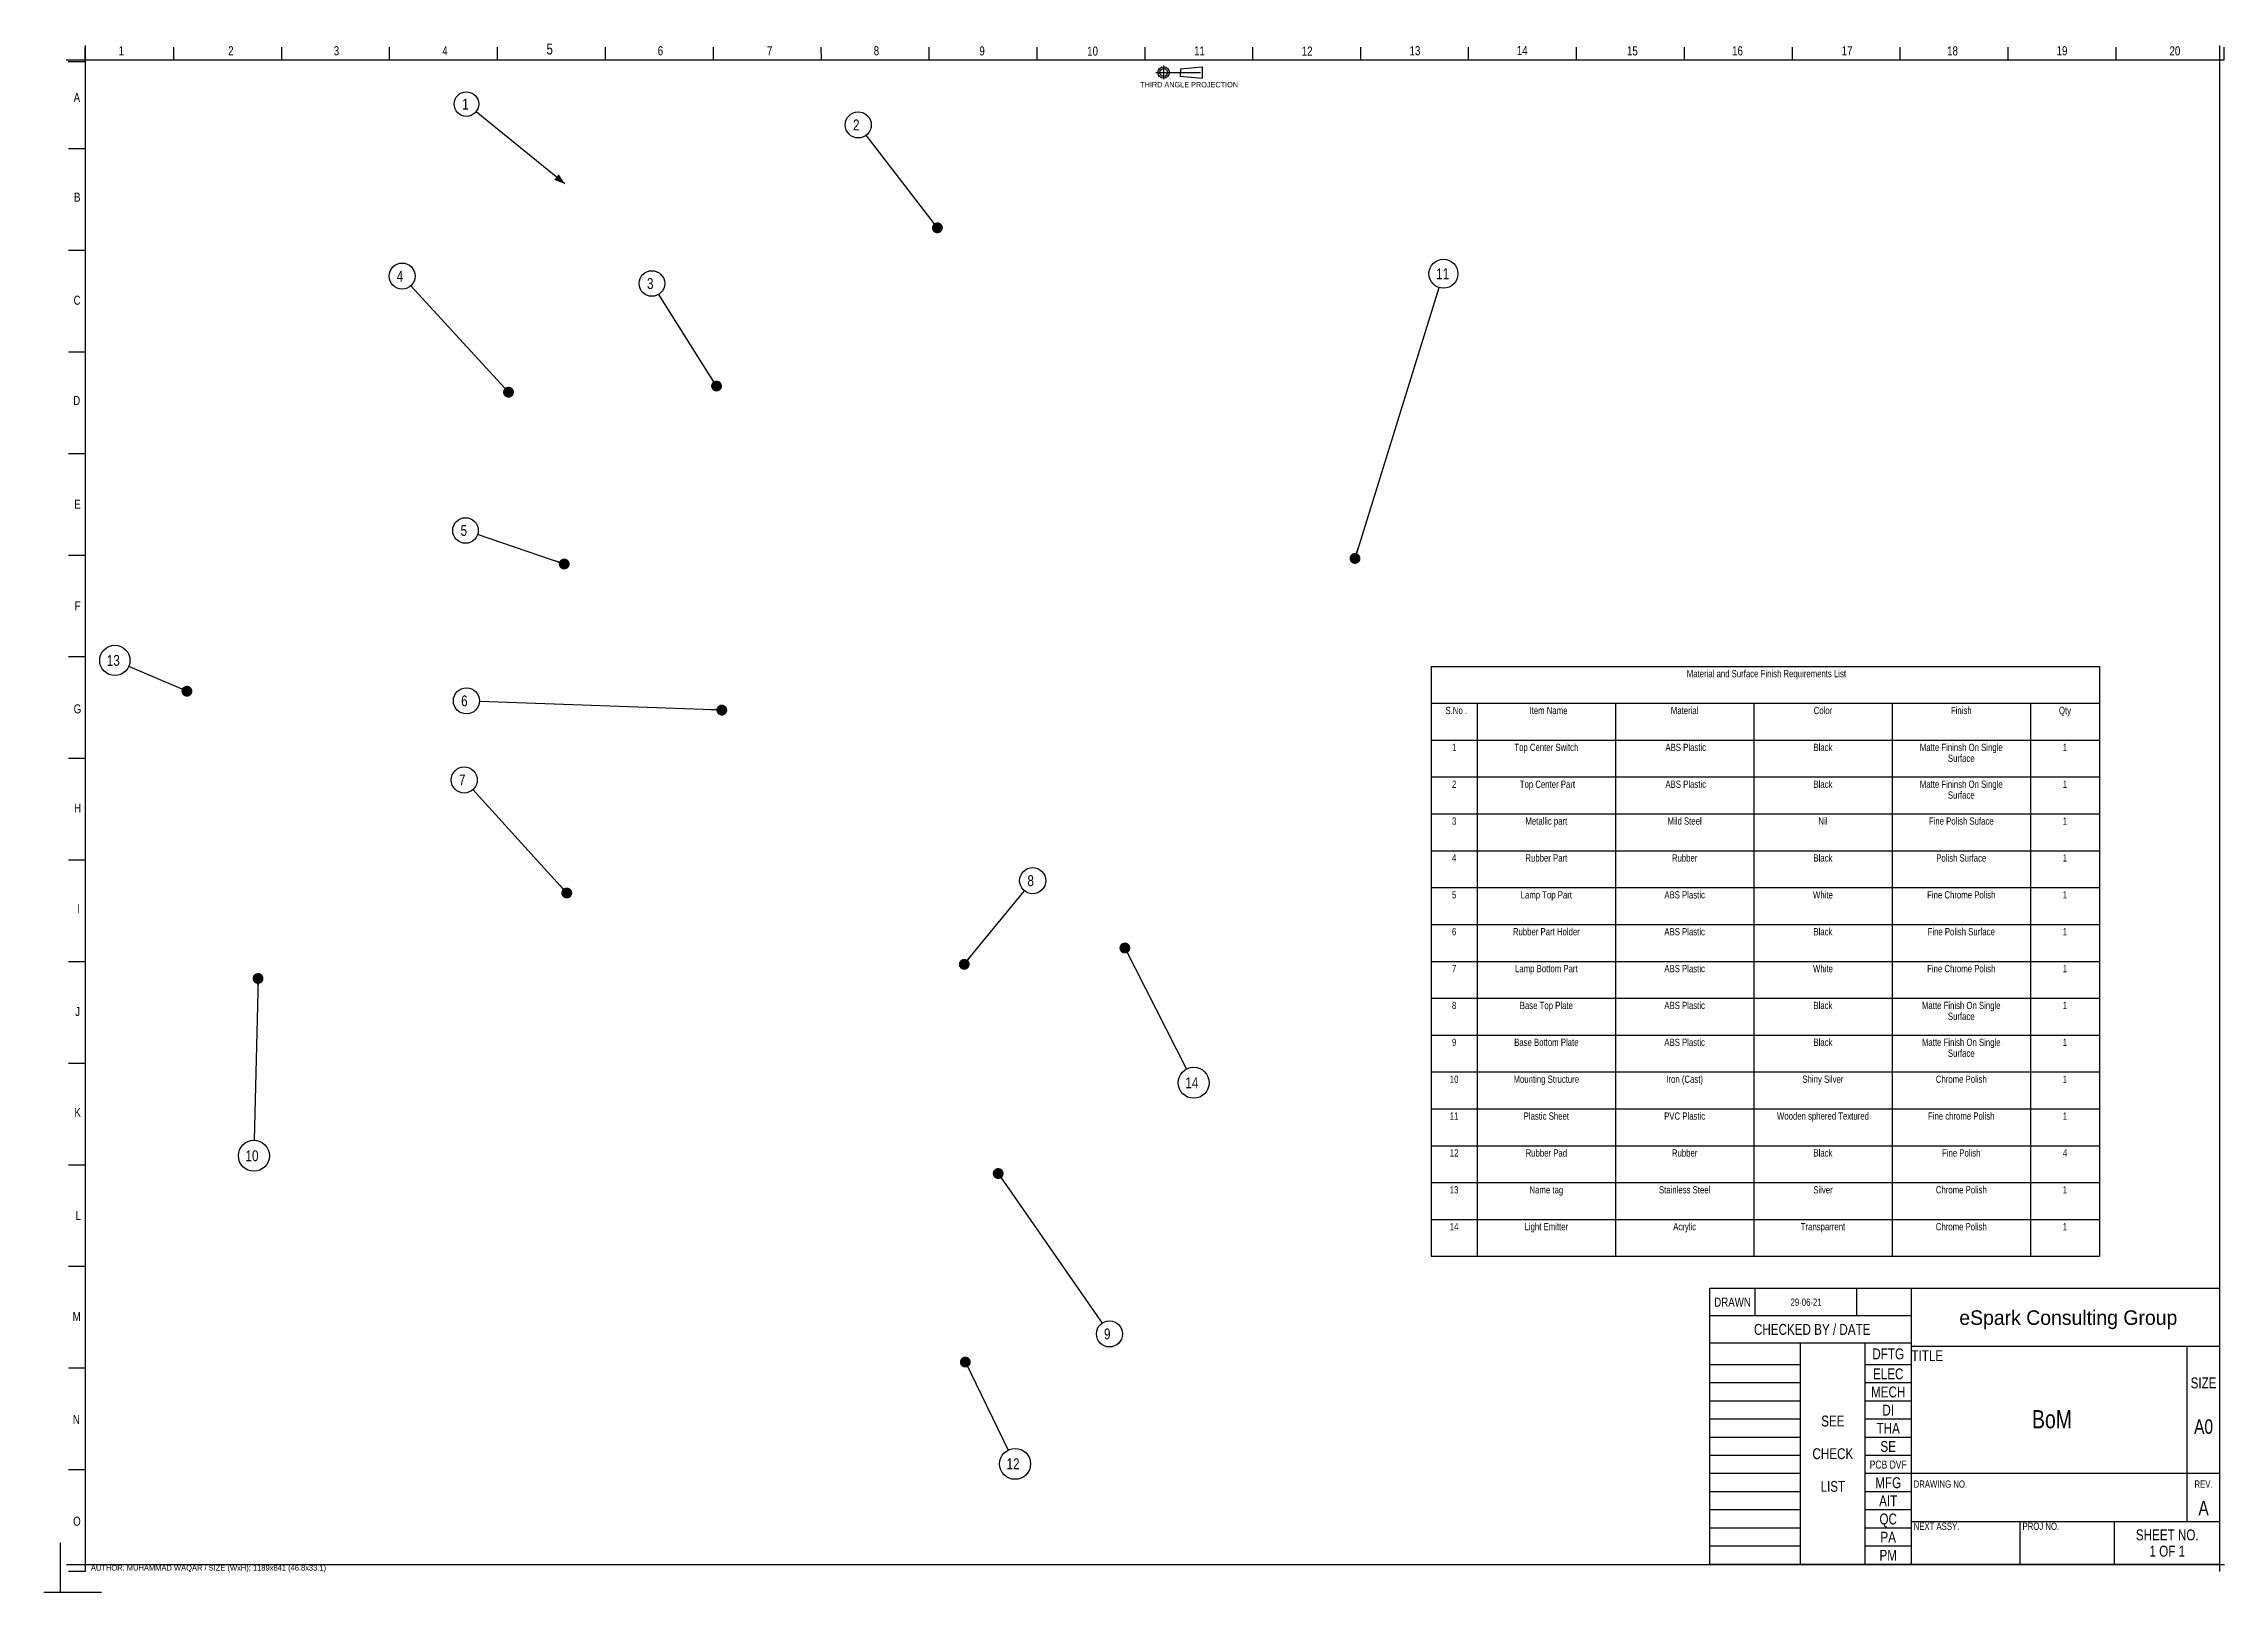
# Model space of a CAD drawing. Header units: millimetres. Extents: x -12 to 1189, y -12 to 842.
import ezdxf

# ---------------------------------------------------------------- set-up
doc = ezdxf.new("R2010")
doc.units = ezdxf.units.MM
doc.header["$LTSCALE"] = 65.395
doc.linetypes.add('CENTER', pattern=[0.6, 0.375, -0.075, 0.075, -0.075])
doc.layers.get('0').update_dxf_attribs({"linetype": 'CONTINUOUS'})
doc.layers.add('DEFAULT_1', color=7, linetype='CENTER')
doc.styles.get("Standard").update_dxf_attribs({"font": 'txt', "width": 0.8})
doc.styles.add('TEXTSTYLE_2', font='cgomgbi.ttf')
doc.styles.add('TEXTSTYLE_3', font='txt', dxfattribs={"width": 0.8})
doc.styles.add('TEXTSTYLE_4', font='schlbk.ttf')
doc.styles.add('TEXTSTYLE_5', font='txt', dxfattribs={"width": 0.8})
doc.dimstyles.get("Standard").update_dxf_attribs({"dimtxt": 6, "dimasz": 6, "dimexe": 5, "dimexo": 4, "dimtad": 0, "dimtih": 1, "dimtoh": 1, "dimdsep": 46, "dimtxsty": 'Standard', "dimblk": '_FILLED', "dimblk1": '_FILLED', "dimblk2": '_FILLED', "dimcen": 0.09, "dimadec": 0, "dimazin": 0, "dimtp": 0.01, "dimtm": 0.01, "dimtfac": 1, "dimtofl": 0, "dimtmove": 0, "dimatfit": 3, "dimldrblk": '_FILLED', "dimfxl": 1, "dimtolj": 1, "dimarcsym": 0})

# ---------------------------------------------------------------- blocks, each defined once
blk = doc.blocks.new('*T16')
at = {"color": 2, "linetype": 'Continuous'}
for p, q in [((170, 23.5), (0, 23.5)), ((0, 0), (0, 23.5)), ((60, 0), (60, 23.5)), ((112, 0), (112, 23.5)), ((170, 0), (170, 23.5)), ((170, 0), (0, 0))]:
    blk.add_line(p, q, dxfattribs=at)
at = {"color": 2, "linetype": 'Continuous', "line_spacing_factor": 0.9}
for s, insert, char_height, width, attachment_point in [(' NEXT ASSY.', (0.0625, 23), 4, 69.142857, 1), (' PROJ NO.', (60.0625, 23), 4, 53.714286, 1), ('SHEET NO.\\P1 OF 1', (141, 19.25), 6, 81.428571, 2)]:
    blk.add_mtext(s, dxfattribs=dict(at, insert=insert, char_height=char_height, width=width, attachment_point=attachment_point))
blk = doc.blocks.new('*T17')
at = {"color": 2, "linetype": 'Continuous'}
for p, q in [((170, 128.5), (0, 128.5)), ((0, 0), (0, 128.5)), ((170, 0), (170, 128.5)), ((170, 96.5), (0, 96.5)), ((152, 0), (152, 96.5)), ((170, 26.5), (0, 26.5)), ((170, 0), (0, 0))]:
    blk.add_line(p, q, dxfattribs=at)
at = {"color": 2, "linetype": 'Continuous', "attachment_point": 2, "line_spacing_factor": 0.9}
for s, insert, char_height, width, style in [(' eSpark Consulting Group', (85, 116.5), 8, 263.09818182, 'TEXTSTYLE_4'), (' BoM', (76, 61.5), 10, 62.66666667, 'TEXTSTYLE_3')]:
    blk.add_mtext(s, dxfattribs=dict(at, insert=insert, char_height=char_height, width=width, style=style))
at = {"color": 2, "linetype": 'Continuous', "line_spacing_factor": 0.9}
for s, insert, char_height, width, attachment_point in [('TITLE', (0.0625, 94.5), 6, 44.57142857, 1), ('SIZE', (161, 79.5), 6, 35.14285714, 2), ('A0', (161, 56.421875), 8, 26.28571429, 2), (' DRAWING NO.', (0.0625, 22.75), 4, 78.66666667, 1), ('REV.', (161, 22.75), 4, 23.23809524, 2), ('A', (161, 11.5), 8, 13.71428571, 2)]:
    blk.add_mtext(s, dxfattribs=dict(at, insert=insert, char_height=char_height, width=width, attachment_point=attachment_point))
blk = doc.blocks.new('*T18')
at = {"color": 2, "linetype": 'Continuous'}
for p, q in [((111, 137), (0, 137)), ((0, 0), (0, 137)), ((111, 0), (111, 137)), ((111, 122), (0, 122)), ((50, 0), (50, 122)), ((85.5, 0), (85.5, 122)), ((50, 110), (0, 110)), ((111, 110), (85.5, 110)), ((50, 100), (0, 100)), ((111, 100), (85.5, 100)), ((50, 90), (0, 90)), ((111, 90), (85.5, 90)), ((50, 80), (0, 80)), ((111, 80), (85.5, 80)), ((50, 70), (0, 70)), ((111, 70), (85.5, 70)), ((50, 60), (0, 60)), ((50, 50), (0, 50)), ((111, 60), (85.5, 60)), ((111, 50), (85.5, 50)), ((50, 40), (0, 40)), ((111, 40), (85.5, 40)), ((50, 30), (0, 30)), ((111, 30), (85.5, 30)), ((50, 20), (0, 20)), ((111, 20), (85.5, 20)), ((50, 10), (0, 10)), ((111, 0), (0, 0)), ((111, 10), (85.5, 10))]:
    blk.add_line(p, q, dxfattribs=at)
at = {"color": 2, "linetype": 'Continuous', "attachment_point": 2, "line_spacing_factor": 0.9}
for s, insert, char_height, width in [(' CHECKED BY / DATE', (55.5, 132.5), 6, 173.4286), ('DFTG', (98.25, 119), 6, 39.1429), ('MECH', (98.25, 98), 6, 38.2857), ('ELEC', (98.25, 108), 6, 34.8571), ('SEE\\P \\PCHECK\\P \\PLIST', (67.75, 82), 6, 47.4286), ('THA', (98.25, 78), 6, 30), ('SE', (98.25, 68), 6, 18), ('PCB DVF', (98.25, 57.2), 4.4, 49.6571), ('AIT', (98.25, 38), 6, 28.2857), ('QC', (98.25, 28), 6, 20.2857), ('PA', (98.25, 18), 6, 19.7143), ('PM', (98.25, 8), 6, 19.7143)]:
    blk.add_mtext(s, dxfattribs=dict(at, insert=insert, char_height=char_height, width=width))
at = {"color": 2, "linetype": 'Continuous', "char_height": 6, "attachment_point": 2, "line_spacing_factor": 0.9, "style": 'TEXTSTYLE_5'}
for s, insert, width in [('DI', (98.25, 88), 19.2), ('MFG', (98.25, 48), 28.8)]:
    blk.add_mtext(s, dxfattribs=dict(at, insert=insert, width=width))
blk = doc.blocks.new('*T19')
at = {"color": 2, "linetype": 'Continuous'}
for p, q in [((111, 15), (0, 15)), ((0, 0), (0, 15)), ((25, 0), (25, 15)), ((81, 0), (81, 15)), ((111, 0), (111, 15)), ((111, 0), (0, 0))]:
    blk.add_line(p, q, dxfattribs=at)
at = {"color": 2, "linetype": 'Continuous', "attachment_point": 2, "line_spacing_factor": 0.9}
for s, insert, char_height, width in [('DRAWN', (12.5, 10), 5, 46.905), ('29-06-21 ', (53, 9.5), 4, 55.238)]:
    blk.add_mtext(s, dxfattribs=dict(at, insert=insert, char_height=char_height, width=width))
blk = doc.blocks.new('*T20')
at = {"color": 2, "linetype": 'Continuous'}
for p, q in [((0, 0), (368.3, 0)), ((0, 0), (0, -325.12)), ((368.3, 0), (368.3, -325.12)), ((0, -20.32), (368.3, -20.32)), ((25.4, -20.32), (25.4, -325.12)), ((101.6, -20.32), (101.6, -325.12)), ((177.8, -20.32), (177.8, -325.12)), ((254, -20.32), (254, -325.12)), ((330.2, -20.32), (330.2, -325.12)), ((0, -40.64), (368.3, -40.64)), ((0, -60.96), (368.3, -60.96)), ((0, -81.28), (368.3, -81.28)), ((0, -101.6), (368.3, -101.6)), ((0, -121.92), (368.3, -121.92)), ((0, -142.24), (368.3, -142.24)), ((0, -162.56), (368.3, -162.56)), ((0, -182.88), (368.3, -182.88)), ((0, -203.2), (368.3, -203.2)), ((0, -223.52), (368.3, -223.52)), ((0, -243.84), (368.3, -243.84)), ((0, -264.16), (368.3, -264.16)), ((0, -284.48), (368.3, -284.48)), ((0, -304.8), (368.3, -304.8)), ((0, -325.12), (368.3, -325.12))]:
    blk.add_line(p, q, dxfattribs=at)
at = {"color": 2, "linetype": 'Continuous', "char_height": 4, "attachment_point": 2, "line_spacing_factor": 0.9}
for s, insert, width in [(' Material and Surface Finish Requirements List', (184.15, -1.984375), 255.04761905), ('  S.No .', (12.7, -22.304375), 47.92380952), ('  Item Name', (63.5, -22.304375), 68.38095238), ('Material', (139.7, -22.304375), 43.42857143), ('Color', (215.9, -22.304375), 28.76190476), ('Finish ', (292.1, -22.304375), 39.04761905), ('Qty', (349.25, -22.304375), 17.9047619), ('1', (12.7, -42.624375), 6.0952381), ('Top Center Switch', (63.5, -42.624375), 99.80952381), (' ABS Plastic', (139.7, -42.624375), 69.14285714), ('Black', (215.9, -42.624375), 28.38095238), ('Matte Fininsh On Single\\PSurface', (292.1, -42.624375), 128.38095238), ('1', (349.25, -42.624375), 6.0952381), ('2', (12.7, -62.944375), 7.80952381), (' Top Center Part', (63.5, -62.944375), 93.9047619), (' ABS Plastic', (139.7, -62.944375), 69.14285714), ('Black', (215.9, -62.944375), 28.38095238), ('Matte Fininsh On Single\\PSurface', (292.1, -62.944375), 128.38095238), ('1', (349.25, -62.944375), 6.0952381), ('3', (12.7, -83.264375), 7.23809524), ('Metallic part', (63.5, -83.264375), 69.14285714), ('Mild Steel', (139.7, -83.264375), 54.85714286), ('Nil', (215.9, -83.264375), 16), ('Fine Polish Suface', (292.1, -83.264375), 100.19047619), ('1', (349.25, -83.264375), 6.0952381), ('4', (12.7, -103.584375), 7.80952381), ('Rubber Part', (63.5, -103.584375), 63.80952381), ('Rubber', (139.7, -103.584375), 35.80952381), ('Black', (215.9, -103.584375), 28.38095238), ('Polish Surface', (292.1, -103.584375), 77.71428571), ('1', (349.25, -103.584375), 6.0952381), ('5', (12.7, -123.904375), 7.23809524), ('Lamp Top Part', (63.5, -123.904375), 78.0952381), ('ABS Plastic', (139.7, -123.904375), 62.85714286), ('White', (215.9, -123.904375), 32.57142857), ('Fine Chrome Polish', (292.1, -123.904375), 103.42857143), ('1', (349.25, -123.904375), 6.0952381), ('6', (12.7, -144.224375), 7.80952381), ('Rubber Part Holder', (63.5, -144.224375), 102.66666667), ('ABS Plastic', (139.7, -144.224375), 62.85714286), ('Black', (215.9, -144.224375), 28.38095238), ('Fine Polish Surface', (292.1, -144.224375), 105.33333333), ('1', (349.25, -144.224375), 6.0952381), ('7', (12.7, -164.544375), 7.80952381), ('Lamp Bottom Part', (63.5, -164.544375), 94.0952381), ('ABS Plastic', (139.7, -164.544375), 62.85714286), ('White', (215.9, -164.544375), 32.57142857), ('Fine Chrome Polish', (292.1, -164.544375), 103.42857143), ('1', (349.25, -164.544375), 6.0952381), ('8', (12.7, -184.864375), 7.80952381), ('Base Top Plate', (63.5, -184.864375), 82.0952381), ('ABS Plastic', (139.7, -184.864375), 62.85714286), ('Black', (215.9, -184.864375), 28.38095238), ('Matte Finish On Single \\PSurface', (292.1, -184.864375), 128.95238095), ('1', (349.25, -184.864375), 6.0952381), ('9', (12.7, -205.184375), 7.80952381), ('Base Bottom Plate', (63.5, -205.184375), 98.0952381), ('ABS Plastic', (139.7, -205.184375), 62.85714286), ('Black', (215.9, -205.184375), 28.38095238), ('Matte Finish On Single \\PSurface', (292.1, -205.184375), 128.95238095), ('1', (349.25, -205.184375), 6.0952381), ('10', (12.7, -225.504375), 12.38095238), ('Mounting Structure', (63.5, -225.504375), 100), ('Iron (Cast)', (139.7, -225.504375), 59.04761905), ('Shiny Silver', (215.9, -225.504375), 65.71428571), ('Chrome Polish', (292.1, -225.504375), 75.80952381), ('1', (349.25, -225.504375), 6.0952381), ('11', (12.7, -245.824375), 10.66666667), ('Plastic Sheet', (63.5, -245.824375), 71.42857143), ('PVC Plastic', (139.7, -245.824375), 63.04761905), ('Wooden sphered Textured', (215.9, -245.824375), 138.0952381), ('Fine chrome Polish ', (292.1, -245.824375), 108.19047619), ('1', (349.25, -245.824375), 6.0952381), ('12', (12.7, -266.144375), 12.38095238), ('Rubber Pad', (63.5, -266.144375), 59.80952381), ('Rubber', (139.7, -266.144375), 35.80952381), ('Black', (215.9, -266.144375), 28.38095238), ('Fine Polish', (292.1, -266.144375), 60.76190476), ('4', (349.25, -266.144375), 7.80952381), ('13', (12.7, -286.464375), 11.80952381), ('Name tag', (63.5, -286.464375), 48.95238095), ('Stainless Steel', (139.7, -286.464375), 81.71428571), ('Silver', (215.9, -286.464375), 32.57142857), ('Chrome Polish', (292.1, -286.464375), 75.80952381), ('1', (349.25, -286.464375), 6.0952381), ('14', (12.7, -306.784375), 12.38095238), ('Light Emitter', (63.5, -306.784375), 70.47619048), ('Acrylic', (139.7, -306.784375), 36.95238095), ('Transparrent', (215.9, -306.784375), 68.38095238), ('Chrome Polish ', (292.1, -306.784375), 82.0952381), ('1', (349.25, -306.784375), 6.0952381)]:
    blk.add_mtext(s, dxfattribs=dict(at, insert=insert, width=width))
blk = doc.blocks.new('_FILLED')
at = {"color": 0, "linetype": 'ByBlock'}
blk.add_solid([(0, 0), (-1, 0.33), (-1, -0.33)], dxfattribs=at)
blk = doc.blocks.new('BALLOON_BL0', base_point=(220.5, 808.7))
at = {"color": 2, "linetype": 'Continuous'}
blk.add_circle((220.5, 808.7), 6.77, dxfattribs=at)
at = {"color": 2, "linetype": 'Continuous', "insert": (218.2, 811.7), "char_height": 6, "width": 6.857, "attachment_point": 1, "line_spacing_factor": 0.9}
blk.add_mtext('1', dxfattribs=at)
blk = doc.blocks.new('BALLOON_BL1', base_point=(436.4, 797.2))
at = {"color": 2, "linetype": 'Continuous'}
blk.add_circle((436.4, 797.2), 7.19, dxfattribs=at)
at = {"color": 2, "linetype": 'Continuous', "insert": (433.5, 800.2), "char_height": 6, "width": 8.786, "attachment_point": 1, "line_spacing_factor": 0.9}
blk.add_mtext('2', dxfattribs=at)
blk = doc.blocks.new('BALLOON_BL2', base_point=(322.7, 709.8))
at = {"color": 2, "linetype": 'Continuous'}
blk.add_circle((322.7, 709.8), 7.05, dxfattribs=at)
at = {"color": 2, "linetype": 'Continuous', "insert": (320, 712.8), "char_height": 6, "width": 8.143, "attachment_point": 1, "line_spacing_factor": 0.9}
blk.add_mtext('3', dxfattribs=at)
blk = doc.blocks.new('BALLOON_BL3', base_point=(185.1, 713.9))
at = {"color": 2, "linetype": 'Continuous'}
blk.add_circle((185.1, 713.9), 7.19, dxfattribs=at)
at = {"color": 2, "linetype": 'Continuous', "insert": (182.1, 716.9), "char_height": 6, "width": 8.786, "attachment_point": 1, "line_spacing_factor": 0.9}
blk.add_mtext('4', dxfattribs=at)
blk = doc.blocks.new('BALLOON_BL4', base_point=(220, 573.7))
at = {"color": 2, "linetype": 'Continuous'}
blk.add_circle((220, 573.7), 7.05, dxfattribs=at)
at = {"color": 2, "linetype": 'Continuous', "insert": (217.3, 576.7), "char_height": 6, "width": 8.143, "attachment_point": 1, "line_spacing_factor": 0.9}
blk.add_mtext('5', dxfattribs=at)
blk = doc.blocks.new('BALLOON_BL5', base_point=(220.5, 479.8))
at = {"color": 2, "linetype": 'Continuous'}
blk.add_circle((220.5, 479.8), 7.19, dxfattribs=at)
at = {"color": 2, "linetype": 'Continuous', "insert": (217.6, 482.8), "char_height": 6, "width": 8.786, "attachment_point": 1, "line_spacing_factor": 0.9}
blk.add_mtext('6', dxfattribs=at)
blk = doc.blocks.new('BALLOON_BL6', base_point=(219.3, 436.2))
at = {"color": 2, "linetype": 'Continuous'}
blk.add_circle((219.3, 436.2), 7.19, dxfattribs=at)
at = {"color": 2, "linetype": 'Continuous', "insert": (216.4, 439.2), "char_height": 6, "width": 8.786, "attachment_point": 1, "line_spacing_factor": 0.9}
blk.add_mtext('7', dxfattribs=at)
blk = doc.blocks.new('BALLOON_BL7', base_point=(532.5, 380.7))
at = {"color": 2, "linetype": 'Continuous'}
blk.add_circle((532.5, 380.7), 7.19, dxfattribs=at)
at = {"color": 2, "linetype": 'Continuous', "insert": (529.6, 383.7), "char_height": 6, "width": 8.786, "attachment_point": 1, "line_spacing_factor": 0.9}
blk.add_mtext('8', dxfattribs=at)
blk = doc.blocks.new('BALLOON_BL8', base_point=(574.8, 130.9))
at = {"color": 2, "linetype": 'Continuous'}
blk.add_circle((574.8, 130.9), 7.19, dxfattribs=at)
at = {"color": 2, "linetype": 'Continuous', "insert": (571.8, 133.9), "char_height": 6, "width": 8.786, "attachment_point": 1, "line_spacing_factor": 0.9}
blk.add_mtext('9', dxfattribs=at)
blk = doc.blocks.new('BALLOON_BL9', base_point=(103.4, 229.1))
at = {"color": 2, "linetype": 'Continuous'}
blk.add_circle((103.4, 229.1), 8.53, dxfattribs=at)
at = {"color": 2, "linetype": 'Continuous', "insert": (98.8, 232.1), "char_height": 6, "width": 13.929, "attachment_point": 1, "line_spacing_factor": 0.9}
blk.add_mtext('10', dxfattribs=at)
blk = doc.blocks.new('BALLOON_BL10', base_point=(758.8, 715.2))
at = {"color": 2, "linetype": 'Continuous'}
blk.add_circle((758.8, 715.2), 8, dxfattribs=at)
at = {"color": 2, "linetype": 'Continuous', "insert": (754.8, 718.2), "char_height": 6, "width": 12, "attachment_point": 1, "line_spacing_factor": 0.9}
blk.add_mtext('11', dxfattribs=at)
blk = doc.blocks.new('BALLOON_BL11', base_point=(522.8, 59.3))
at = {"color": 2, "linetype": 'Continuous'}
blk.add_circle((522.8, 59.3), 8.53, dxfattribs=at)
at = {"color": 2, "linetype": 'Continuous', "insert": (518.1, 62.3), "char_height": 6, "width": 13.929, "attachment_point": 1, "line_spacing_factor": 0.9}
blk.add_mtext('12', dxfattribs=at)
blk = doc.blocks.new('BALLOON_BL12', base_point=(26.8, 502.1))
at = {"color": 2, "linetype": 'Continuous'}
blk.add_circle((26.8, 502.1), 8.35, dxfattribs=at)
at = {"color": 2, "linetype": 'Continuous', "insert": (22.4, 505.1), "char_height": 6, "width": 13.286, "attachment_point": 1, "line_spacing_factor": 0.9}
blk.add_mtext('13', dxfattribs=at)
blk = doc.blocks.new('BALLOON_BL13', base_point=(621.2, 269.3))
at = {"color": 2, "linetype": 'Continuous'}
blk.add_circle((621.2, 269.3), 8.53, dxfattribs=at)
at = {"color": 2, "linetype": 'Continuous', "insert": (616.6, 272.3), "char_height": 6, "width": 13.929, "attachment_point": 1, "line_spacing_factor": 0.9}
blk.add_mtext('14', dxfattribs=at)

msp = doc.modelspace()

# ---------------------------------------------------------------- linework, layer by layer
at = {"color": 7, "linetype": 'Continuous'}
for p, q in [((-0.1, 833), (1188.9, 833)), ((10.4, 832), (1.1, 832)), ((10.4, 833), (10.4, 840)), ((10.6, 0), (10.6, 841)), ((59.3, 833), (59.3, 840)), ((118.8, 833), (118.8, 840)), ((178.2, 833), (178.2, 840)), ((237.7, 833), (237.7, 840)), ((297.1, 833), (297.1, 840)), ((356.6, 833), (356.6, 840)), ((416.1, 833.1), (416, 840)), ((475.5, 833), (475.5, 840)), ((534.9, 833), (534.9, 840)), ((594.4, 833), (594.4, 840)), ((613.9, 828.2), (625.8, 829.2)), ((625.8, 829.2), (625.8, 823)), ((653.8, 833), (653.8, 840)), ((713.3, 833), (713.3, 840)), ((772.7, 833), (772.7, 840)), ((832.2, 833), (832.2, 840)), ((891.6, 833), (891.6, 840)), ((951.1, 833), (951.1, 840)), ((1010.5, 833), (1010.5, 840)), ((1070, 833), (1070, 840)), ((1129.4, 833), (1129.4, 840)), ((1186.6, -0.1), (1186.6, 840.9)), ((1188.9, 833), (1188.9, 840)), ((613.9, 828.2), (613.8, 824)), ((613.8, 824), (625.8, 823)), ((10.5, 784), (1.3, 784)), ((10.5, 728), (1.3, 728)), ((10.5, 672), (1.3, 672)), ((10.5, 616), (1.3, 616)), ((10.5, 560), (1.3, 560)), ((10.5, 504), (1.3, 504)), ((10.5, 448), (1.3, 448)), ((10.5, 392), (1.3, 392)), ((10.5, 336), (1.3, 336)), ((10.5, 280), (1.3, 280)), ((10.5, 224), (1.3, 224)), ((10.5, 168), (1.3, 168)), ((10.5, 112), (1.3, 112)), ((10.5, 56), (1.3, 56)), ((-3.2, -11.5), (-3.2, 15.8)), ((0.1, 3.9), (1189.1, 3.9)), ((-12.4, -11.5), (19.5, -11.5)), ((10.5, 0), (1.3, 0))]:
    msp.add_line(p, q, dxfattribs=at)
for radius in [3.1, 2.12]:
    msp.add_circle((604.6, 826.1), radius, dxfattribs=at)
at = {"layer": 'DEFAULT_1', "color": 2, "linetype": 'CENTER'}
for p, q in [((604.6, 829.9), (604.6, 822.5)), ((600.4, 826.1), (628.6, 826.1))]:
    msp.add_line(p, q, dxfattribs=at)

# ---------------------------------------------------------------- block references
at = {"color": 2, "linetype": 'Continuous'}
for name, p in [('BALLOON_BL0', (220.5, 808.7)), ('BALLOON_BL1', (436.4, 797.2)), ('BALLOON_BL3', (185.1, 713.9)), ('BALLOON_BL10', (758.8, 715.2)), ('BALLOON_BL2', (322.7, 709.8)), ('BALLOON_BL4', (220, 573.7)), ('BALLOON_BL12', (26.8, 502.1)), ('BALLOON_BL5', (220.5, 479.8)), ('BALLOON_BL6', (219.3, 436.2)), ('BALLOON_BL7', (532.5, 380.7)), ('BALLOON_BL13', (621.2, 269.3)), ('BALLOON_BL9', (103.4, 229.1)), ('BALLOON_BL8', (574.8, 130.9)), ('BALLOON_BL11', (522.8, 59.3))]:
    msp.add_blockref(name, p, dxfattribs=at)
for name, p in [('*T20', (752, 498.8)), ('*T19', (905.6, 140.9)), ('*T17', (1016.6, 27.4)), ('*T18', (905.6, 3.9)), ('*T16', (1016.6, 3.9))]:
    msp.add_blockref(name, p)

# ---------------------------------------------------------------- texts
at = {"color": 2, "linetype": 'Continuous', "line_spacing_factor": 0.9}
for s, insert, char_height, width, attachment_point in [('5', (266.4, 842), 6, 6.429, 2), ('1', (30.4, 840.5), 5, 4.286, 2), ('2', (90.7, 840.6), 5, 5.893, 2), ('3', (148.9, 840.6), 5, 5.357, 2), ('4', (208.7, 840.6), 5, 5.893, 2), ('6', (327.4, 840.6), 5, 5.893, 2), ('7', (387.6, 840.6), 5, 5.893, 2), ('8', (446.4, 840.6), 5, 5.893, 2), ('9', (504.6, 840.5), 5, 5.893, 2), ('10', (565.5, 840.4), 5, 10.179, 2), ('11', (624.4, 840.5), 5, 8.571, 2), ('12', (683.7, 840.4), 5, 10.179, 2), ('13', (743.1, 840.6), 5, 9.643, 2), ('14', (802.2, 840.7), 5, 10.179, 2), ('15', (862.9, 840.5), 5, 9.643, 2), ('16', (920.8, 840.5), 5, 10.179, 2), ('17', (981.2, 840.6), 5, 10.179, 2), ('18', (1039.3, 840.5), 5, 10.179, 2), ('19', (1099.6, 840.6), 5, 10.179, 2), ('20', (1161.8, 840.5), 5, 11.786, 2), ('THIRD ANGLE PROJECTION', (591.7, 820.9), 3, 77.143, 1), ('A', (5.9, 814.8), 5, 6.429, 2), ('B', (6.1, 759.9), 5, 5.893, 2), ('C', (6, 703.1), 5, 6.25, 2), ('D', (5.8, 647.8), 5, 6.786, 2), ('E', (6.2, 590.7), 5, 5.357, 2), ('F', (6.3, 534.7), 5, 5.357, 2), ('G', (6.2, 477.9), 5, 5.893, 2), ('H', (6.3, 423.2), 5, 5.893, 2), ('I', (6.7, 367.9), 5, 4.821, 2), ('J', (6.3, 311.1), 5, 4.821, 2), ('K', (6.3, 255.5), 5, 5.893, 2), ('L', (6.7, 198.7), 5, 4.821, 2), ('M', (5.8, 143), 5, 6.429, 2), ('N', (5.6, 86.2), 5, 5.893, 2), ('O', (5.9, 30.2), 5, 5.893, 2)]:
    msp.add_mtext(s, dxfattribs=dict(at, insert=insert, char_height=char_height, width=width, attachment_point=attachment_point))
at = {"color": 2, "linetype": 'Continuous', "insert": (13.6, 3.5), "char_height": 3, "width": 135.584, "attachment_point": 1, "line_spacing_factor": 0.9, "style": 'TEXTSTYLE_2'}
msp.add_mtext('AUTHOR: MUHAMMAD WAQAR / SIZE (WxH): 1189x841 (46.8x33.1)', dxfattribs=at)

# ---------------------------------------------------------------- leaders
at = {"color": 2, "linetype": 'Continuous'}
for points, override in [([(274.8, 764.7), (225.8, 804.4)], {"dimtad": 0}), ([(480, 740.5), (440.8, 791.5)], {"dimtad": 0, "dimldrblk": 'DOT'}), ([(243.7, 649.9), (189.9, 708.6)], {"dimtad": 0, "dimldrblk": 'DOT'}), ([(358.3, 653.3), (326.5, 703.8)], {"dimtad": 0, "dimldrblk": 'DOT'}), ([(710.1, 558.3), (756.4, 707.6)], {"dimtad": 0, "dimldrblk": 'DOT'}), ([(274.4, 555.2), (226.7, 571.4)], {"dimtad": 0, "dimldrblk": 'DOT'}), ([(66.5, 485.1), (34.5, 498.8)], {"dimtad": 0, "dimldrblk": 'DOT'}), ([(361.2, 474.7), (227.7, 479.5)], {"dimtad": 0, "dimldrblk": 'DOT'}), ([(275.8, 373.9), (224.1, 430.9)], {"dimtad": 0, "dimldrblk": 'DOT'}), ([(494.8, 334.6), (527.9, 375.1)], {"dimtad": 0, "dimldrblk": 'DOT'}), ([(583.3, 343.6), (617.3, 276.9)], {"dimtad": 0, "dimldrblk": 'DOT'}), ([(105.7, 326.8), (103.6, 237.6)], {"dimtad": 0, "dimldrblk": 'DOT'}), ([(513.5, 219.3), (570.7, 136.8)], {"dimtad": 0, "dimldrblk": 'DOT'}), ([(495.4, 115.4), (519, 66.9)], {"dimtad": 0, "dimldrblk": 'DOT'})]:
    msp.add_leader(points, dimstyle='Standard', override=override, dxfattribs=at)

doc.saveas('drawing.dxf')
